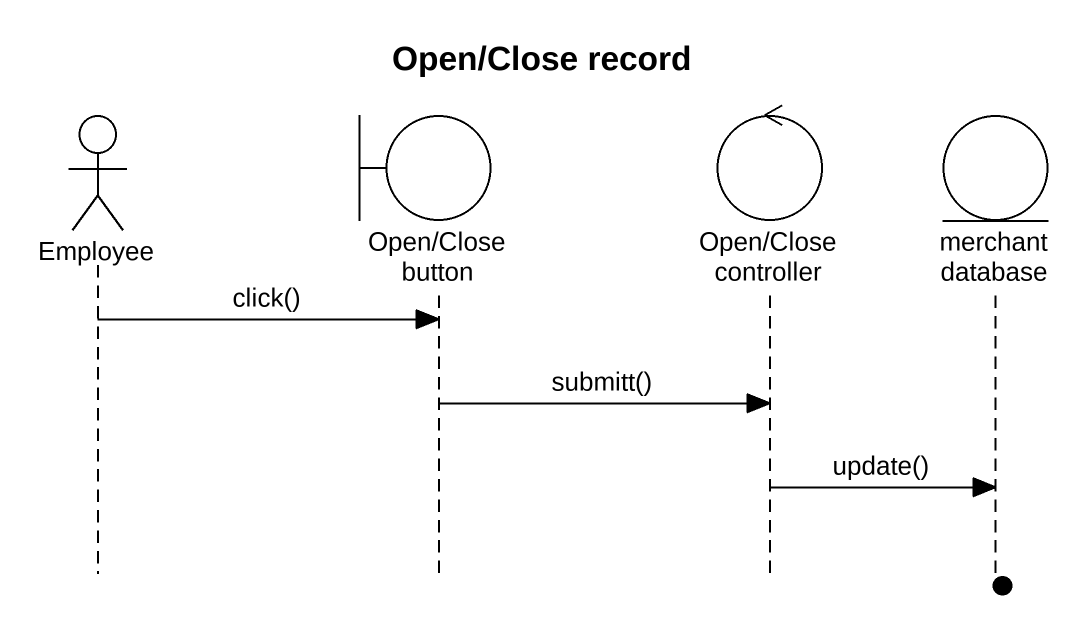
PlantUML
@startuml
title Open/Close record
hide footbox
actor Employee
boundary "Open/Close button" as Open_Close_button
control "Open/Close controller" as Open_Close_controller
entity "merchant database" as merchant_database

Employee -> Open_Close_button : click()
Open_Close_button -> Open_Close_controller : submitt()
Open_Close_controller -> merchant_database : update()
@enduml
